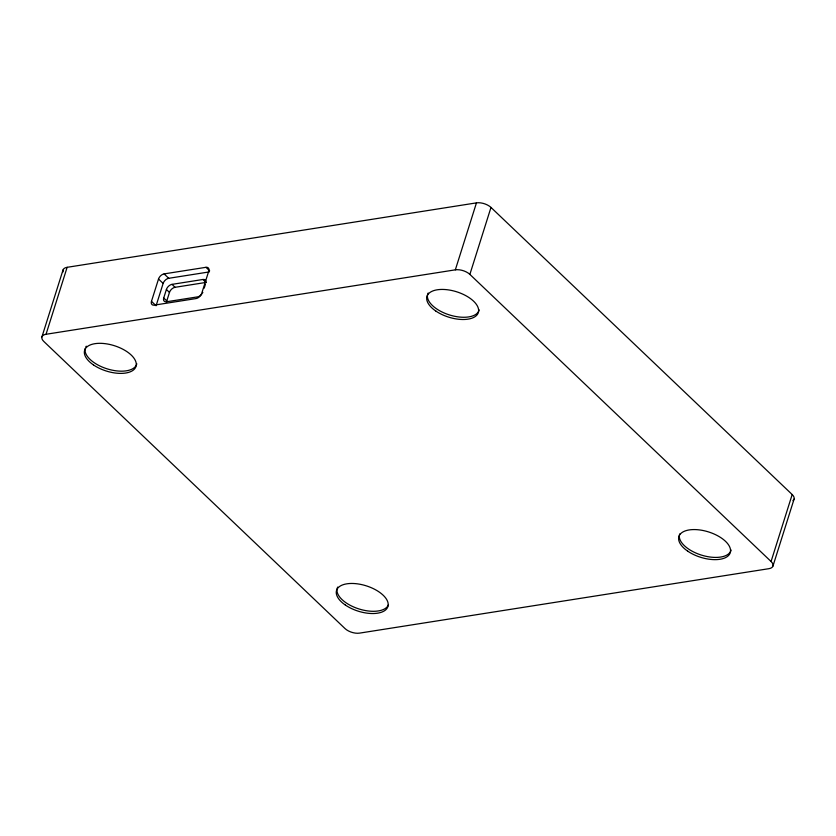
<?xml version="1.0" encoding="UTF-8"?>
<svg xmlns="http://www.w3.org/2000/svg" width="836" height="836" viewBox="0 0 836 836"><rect width="100%" height="100%" fill="white"/><g stroke="black" fill="none" stroke-linecap="round" stroke-linejoin="round"><path stroke-width="1.25" d="M41.915 336.929L63.034 269.965M792.183 494.536L771.064 561.499A10.764 5.319 17.5 0 1 768.859 568.689L359.543 633.124A10.764 5.319 17.5 0 1 345.017 628.567L43.817 341.464A10.764 5.319 17.5 0 1 46.032 334.275L67.141 267.311L476.457 202.876A10.764 5.319 17.5 0 1 490.983 207.432L792.183 494.536A10.764 5.319 17.5 0 1 792.925 500.618M205.959 267.311A5.382 3.302 -46.4 0 1 208.739 271.115L201.695 293.436A5.382 3.302 -46.4 0 1 196.105 298.556L154.252 305.14A5.382 3.302 -46.4 0 1 151.473 301.336L158.516 279.015A5.382 3.302 -46.4 0 1 164.107 273.894L205.959 267.311L209.658 270.833M209.314 271.909L168.726 278.294A5.382 3.302 -46.4 0 0 163.135 283.425L156.092 305.746L151.473 301.336M201.789 294.094A5.382 3.302 -46.4 0 1 197.463 296.895L166.5 301.775A5.382 3.302 -46.4 0 1 163.72 297.971L166.395 289.486A5.382 3.302 -46.4 0 1 171.986 284.365L202.96 279.485L206.032 282.422L175.069 287.302A5.382 3.302 -46.4 0 0 169.468 292.422L166.792 300.908A5.382 3.302 -46.4 0 0 166.573 302.036M204.203 288.138L205.353 284.501M46.032 334.275L455.338 269.84L476.457 202.876M771.064 561.499L469.874 274.396L490.983 207.432M772.966 566.035L794.085 499.071M164.107 273.894L168.726 278.294M171.986 284.365L175.069 287.302M158.516 279.015L163.135 283.425M166.395 289.486L169.468 292.422M163.72 297.971L166.792 300.908M63.118 271.888A10.764 5.319 17.5 0 1 67.141 267.311M455.338 269.84A10.764 5.319 17.5 0 1 469.874 274.396M202.834 292.36A5.382 3.302 -46.4 0 1 202.552 292.955M202.96 279.485A5.382 3.302 -46.4 0 1 205.886 282.714M731.072 550.015A26.919 13.292 17.5 0 1 701.373 555.083A26.919 13.292 17.5 0 1 679.731 533.932M479.153 309.884A26.919 13.292 17.5 0 1 448.65 314.681A26.919 13.292 17.5 0 1 428.157 293.028M136.811 363.775A26.919 13.292 17.5 0 1 107.917 369.084A26.919 13.292 17.5 0 1 85.22 348.476M85.805 346.919A26.919 13.292 17.5 0 1 86.254 346.188M388.479 604.71A26.919 13.292 17.5 0 1 357.421 608.441A26.919 13.292 17.5 0 1 337.734 587.05M687.725 551.164A26.919 13.292 17.5 0 0 730.131 553.045A26.919 13.292 17.5 0 0 695.886 529.606A26.919 13.292 17.5 0 0 687.725 551.164M435.796 311.023A26.919 13.292 17.5 0 0 478.202 312.915A26.919 13.292 17.5 0 0 443.968 289.465A26.919 13.292 17.5 0 0 435.796 311.023M93.454 364.914A26.919 13.292 17.5 0 0 135.86 366.805A26.919 13.292 17.5 0 0 101.616 343.356A26.919 13.292 17.5 0 0 93.454 364.914M345.373 605.055A26.919 13.292 17.5 0 0 387.779 606.936A26.919 13.292 17.5 0 0 353.534 583.497A26.919 13.292 17.5 0 0 345.373 605.055"/></g></svg>
